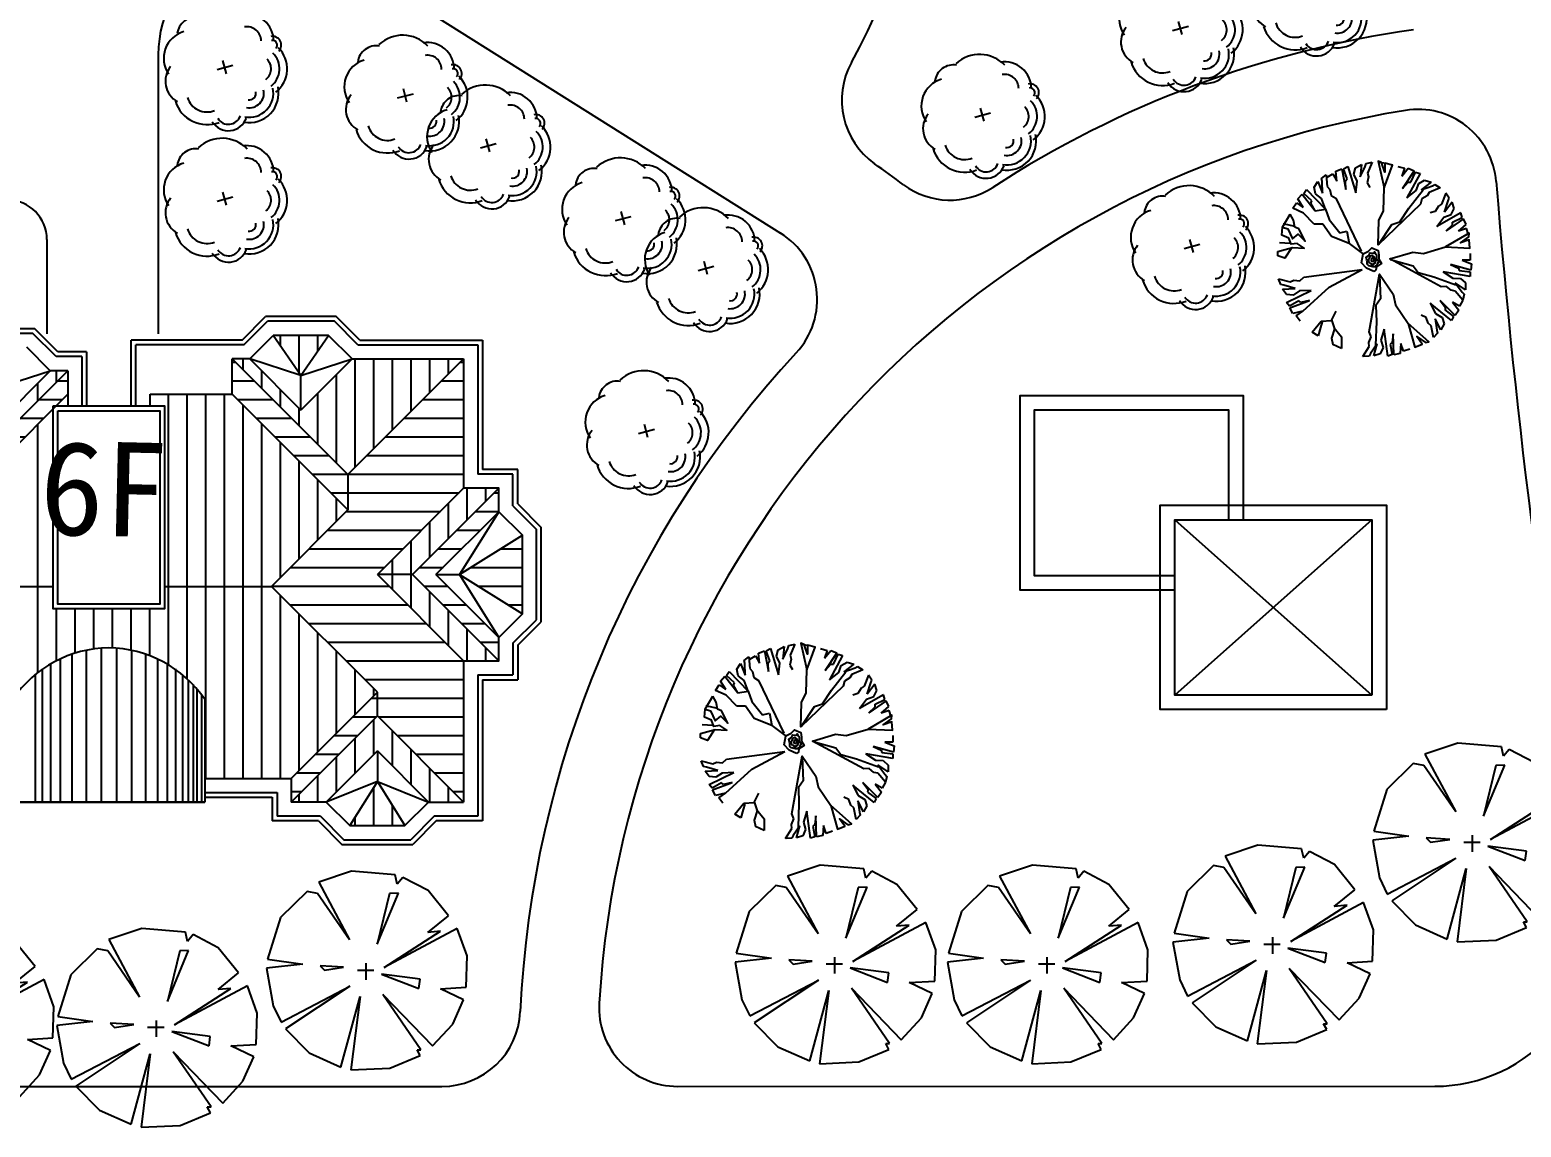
# Model space of a CAD drawing. Extents: x 225694 to 1397201, y -46174 to 794826.
# Drawn here: x 463797 to 501845, y 387809 to 415793 of the extents above; entities that cross this region are included whole.
import ezdxf
from ezdxf.enums import TextEntityAlignment as Align

# ---------------------------------------------------------------- set-up
doc = ezdxf.new("R2010")
doc.units = 0
doc.header["$LTSCALE"] = 0.5
doc.header["$MEASUREMENT"] = 0
for name, color, linetype in [('0-PD', 223, 'Continuous'), ('08-树', 73, 'Continuous'), ('KJ', 8, 'Continuous'), ('TREE1', 62, 'Continuous'), ('ZJ', 7, 'Continuous'), ('屋顶', 135, 'Continuous'), ('树', 124, 'Continuous'), ('路', 40, 'Continuous')]:
    doc.layers.add(name, color=color, linetype=linetype)
doc.styles.add('等线体', font='')
doc.styles.get('等线体').set_extended_font_data('黑体')
pattern_1 = [(90, (-2435411.77, -3682238.7), (-476.25, 3e-14), [])]
pattern_2 = [(0, (-2435411.77, -3682238.7), (0, 476.25), [])]

# ---------------------------------------------------------------- blocks, each defined once
blk = doc.blocks.new('桂花')
at = {"layer": '08-树', "linetype": 'ByBlock'}
for p, q in [((0, 0), (-316, 0)), ((-149, -187), (-149, 195))]:
    blk.add_line(p, q, dxfattribs=at)
for centre, radius, start, end in [((-367, 1210), 204, 31.9374, 177.2865), ((79, 732), 688, 22.6842, 120.5814), ((-612, 656), 626, 75.2533, 173.8893), ((-367, 1210), 110, 31.9374, 177.2865), ((79, 732), 509, 22.6842, 120.5814), ((79, 732), 314, 22.6842, 120.5814), ((574, 395), 687, 335.0514, 87.0482), ((-743, 93), 815, 118.8409, 207.9925), ((-612, 656), 332, 75.2533, 173.8893), ((574, 395), 344, 335.0514, 87.0482), ((574, 395), 565, 335.0514, 87.0482), ((574, 395), 158, 335.0514, 87.0482), ((868, -183), 294, 286.7742, 55.2785), ((868, -183), 443, 286.7742, 55.2785), ((-1031, -465), 437, 155.3763, 247.6372), ((287, -545), 475, 271.8981, 6.291), ((287, -545), 769, 271.8981, 6.291), ((-552, -692), 652, 181.4394, 289.2262), ((-59, -897), 543, 216.0983, 316.3439)]:
    blk.add_arc(centre, radius, start, end, dxfattribs=at)
blk = doc.blocks.new('GUIHUA')
at = {"layer": '树', "linetype": 'ByBlock', "xscale": 1.0944, "yscale": 1.0944, "zscale": 1.0944}
blk.add_blockref('桂花', (169, -8), dxfattribs=at)
blk = doc.blocks.new('批杷')
at = {"layer": '08-树', "color": 124}
for p, q in [((-1344, 2194), (-1224, 2295)), ((-1224, 2295), (-1200, 1990)), ((-1206, 2233), (-1054, 2316)), ((-1054, 2316), (-959, 2128)), ((-983, 2387), (-831, 2446)), ((-959, 2128), (-983, 2387)), ((-831, 2446), (-723, 1917)), ((-784, 2446), (-678, 2505)), ((-689, 2188), (-784, 2446)), ((-678, 2505), (-475, 1835)), ((-524, 2306), (-478, 2470)), ((-441, 2129), (-524, 2306)), ((-478, 2470), (-326, 2553)), ((-326, 2553), (-360, 2236)), ((-360, 2236), (-231, 2506)), ((-231, 2506), (-208, 2577)), ((-208, 2577), (-55, 2613)), ((-55, 2613), (-172, 2330)), ((-172, 2330), (-148, 2236)), ((296, 2576), (142, 2607)), ((601, 2507), (767, 2457)), ((767, 2457), (700, 2258)), ((700, 2258), (866, 2457)), ((1016, 2391), (717, 1941)), ((1166, 2324), (833, 1708)), ((866, 2457), (1016, 2391)), ((933, 2108), (1049, 2357)), ((1049, 2357), (1166, 2324)), ((-1799, 1818), (-1731, 1918)), ((-1731, 1918), (-1248, 1412)), ((-1537, 1977), (-1438, 2120)), ((-1504, 1809), (-1537, 1977)), ((-1438, 2120), (-1325, 1821)), ((-1333, 2120), (-1344, 2194)), ((-1325, 1821), (-1333, 2120)), ((-1200, 1990), (-1137, 1917)), ((-1137, 1917), (-1099, 1765)), ((-735, 2140), (-689, 2188)), ((-723, 1917), (-735, 2140)), ((-475, 1835), (-441, 2129)), ((-148, 2236), (-183, 2083)), ((-183, 2083), (-111, 1966)), ((717, 1941), (866, 2108)), ((866, 2108), (933, 2108)), ((1066, 1891), (1132, 2074)), ((1132, 2074), (1282, 2158)), ((1448, 2108), (1199, 1908)), ((1199, 1908), (1481, 2008)), ((1282, 2158), (1448, 2108)), ((1681, 1958), (1398, 1841)), ((1481, 2008), (1548, 2041)), ((1548, 2041), (1681, 1958)), ((-2080, 1437), (-1981, 1580)), ((-1981, 1580), (-1812, 1455)), ((-1950, 1675), (-1841, 1796)), ((-1812, 1455), (-1950, 1675)), ((-1841, 1796), (-1506, 1373)), ((-1597, 1630), (-1799, 1818)), ((-1618, 1567), (-1597, 1630)), ((-1506, 1373), (-1618, 1567)), ((-1351, 1689), (-1504, 1809)), ((-1248, 1412), (-1351, 1689)), ((-1099, 1765), (-982, 1692)), ((-982, 1692), (-335, 346)), ((1182, 1542), (102, 510)), ((833, 1708), (1066, 1891)), ((1215, 1675), (1182, 1542)), ((1348, 1758), (1215, 1675)), ((1398, 1841), (1348, 1758)), ((1718, 1541), (1636, 1489)), ((1828, 1826), (1718, 1541)), ((1789, 1343), (1882, 1628)), ((1983, 1597), (1789, 1343)), ((1914, 1695), (1828, 1826)), ((1882, 1628), (1914, 1695)), ((2037, 1432), (1983, 1597)), ((-2340, 954), (-2143, 1291)), ((-1806, 1311), (-2080, 1437)), ((-1530, 1034), (-1806, 1311)), ((-1506, 1373), (-1248, 1412)), ((-1248, 1412), (-1154, 1152)), ((-1154, 1152), (-877, 816)), ((1556, 1354), (1424, 1318)), ((1636, 1489), (1556, 1354)), ((2206, 1320), (1599, 973)), ((1599, 973), (1776, 1210)), ((1776, 1210), (1957, 1281)), ((2276, 1172), (1834, 862)), ((1957, 1281), (2037, 1432)), ((1995, 1082), (2242, 1205)), ((2242, 1205), (2206, 1320)), ((2346, 1024), (2276, 1172)), ((-1312, 1034), (-1530, 1034)), ((-1095, 717), (-1312, 1034)), ((-877, 816), (-699, 855)), ((-699, 855), (-640, 538)), ((1834, 862), (1997, 1016)), ((1997, 1016), (1995, 1082)), ((2151, 853), (2346, 1024)), ((2349, 925), (2151, 853)), ((2403, 760), (2349, 925)), ((-640, 538), (-1095, 717)), ((-640, 538), (-264, 261)), ((-2459, 222), (-2459, 340)), ((1708, -563), (393, 145)), ((2464, -143), (1944, 3)), ((1944, 3), (2149, -88)), ((2450, 115), (2240, 117)), ((2240, 117), (2481, 20)), ((2447, 288), (2450, 115)), ((2481, 20), (2464, -143)), ((-2383, -509), (-2442, -364)), ((-2442, -364), (-2145, -435)), ((-1899, -408), (-1794, -320)), ((-1794, -320), (-313, -120)), ((-1154, -571), (-313, -120)), ((-131, -1714), (136, -244)), ((2447, -305), (1759, -180)), ((1759, -180), (2005, -344)), ((2005, -344), (2199, -351)), ((2149, -88), (2169, -151)), ((2169, -151), (2443, -185)), ((2199, -351), (2325, -467)), ((2443, -185), (2447, -305)), ((-2310, -521), (-2383, -509)), ((-2342, -622), (-2022, -607)), ((-2236, -760), (-2342, -622)), ((-2022, -607), (-2310, -521)), ((-2240, -963), (-1609, -660)), ((-2067, -780), (-2236, -760)), ((-2145, -435), (-2055, -397)), ((-1905, -671), (-2067, -780)), ((-2055, -397), (-1899, -408)), ((-1609, -660), (-1905, -671)), ((-1825, -1182), (-1154, -571)), ((1845, -553), (1708, -563)), ((1965, -654), (1845, -553)), ((2060, -676), (1965, -654)), ((2258, -908), (2060, -676)), ((2329, -641), (2062, -466)), ((2062, -466), (2244, -703)), ((2244, -703), (2296, -756)), ((2296, -756), (2258, -908)), ((2325, -467), (2329, -641)), ((-2166, -1058), (-2240, -963)), ((-1925, -924), (-2166, -1058)), ((-2158, -1104), (-1652, -917)), ((-2076, -1246), (-2158, -1104)), ((-1871, -963), (-1925, -924)), ((-1652, -917), (-1871, -963)), ((1429, -980), (1563, -1244)), ((1968, -1427), (1429, -980)), ((1680, -912), (1814, -1091)), ((2062, -1293), (1680, -912)), ((1814, -1091), (1801, -1156)), ((1994, -957), (2157, -1159)), ((2176, -1062), (1994, -957)), ((2258, -908), (2176, -1062)), ((-1825, -1182), (-2076, -1246)), ((-1996, -1305), (-1825, -1182)), ((-1891, -1443), (-1996, -1305)), ((1321, -1348), (1197, -1290)), ((1377, -1495), (1321, -1348)), ((1449, -1560), (1377, -1495)), ((1553, -1378), (1596, -1674)), ((1700, -1661), (1553, -1378)), ((1563, -1244), (1729, -1345)), ((1782, -1508), (1700, -1661)), ((1729, -1345), (1782, -1508)), ((1801, -1156), (2023, -1319)), ((2023, -1319), (1968, -1427)), ((2157, -1159), (2062, -1293)), ((-1431, -1818), (-1589, -1719)), ((-138, -1986), (-80, -1841)), ((-80, -1841), (-131, -1714)), ((249, -1643), (169, -1928)), ((342, -2337), (249, -1643)), ((480, -1763), (457, -1986)), ((502, -2303), (480, -1763)), ((1508, -1860), (1449, -1560)), ((1615, -1746), (1508, -1860)), ((1596, -1674), (1615, -1746)), ((-837, -2135), (-1055, -2036)), ((-290, -2343), (-130, -2083)), ((-130, -2083), (-138, -1986)), ((-99, -2267), (-133, -2333)), ((71, -2020), (-99, -2267)), ((-14, -2328), (71, -2020)), ((150, -2270), (-14, -2328)), ((222, -2115), (150, -2270)), ((169, -1928), (222, -2115)), ((457, -1986), (403, -2025)), ((403, -2025), (456, -2295)), ((662, -2269), (502, -2303)), ((679, -2009), (662, -2269)), ((743, -2210), (679, -2009)), ((907, -2153), (743, -2210)), ((-133, -2333), (-290, -2343)), ((456, -2295), (342, -2337))]:
    blk.add_line(p, q, dxfattribs=at)
for points in [[(252, 1958), (468, 2540), (268, 2590), (268, 2357), (185, 2607), (102, 2640), (252, 1958)], [(119, 527), (102, 510), (119, 1126), (235, 1375), (252, 1958)], [(119, 527), (451, 1026), (650, 1093), (883, 1442), (1249, 1908)], [(-2459, 340), (-2083, 439), (-1787, 420), (-1965, 538), (-2123, 519), (-2182, 677), (-2360, 756), (-2340, 954), (-2202, 915), (-2083, 657), (-1945, 776), (-1767, 598), (-1925, 915), (-2024, 954), (-2063, 1133), (-2143, 1291)], [(-2024, 974), (-2202, 1014), (-2321, 1034)], [(1816, 451), (2437, 425), (2423, 630), (2201, 558), (2413, 714), (2419, 804), (1816, 451)], [(-2103, 439), (-2281, 162), (-2459, 222)], [(-2143, 538), (-2419, 558)], [(414, 135), (393, 145), (984, 320), (1257, 286), (1816, 451)], [(414, 135), (992, -27), (1117, -196), (1521, -309), (2077, -513)], [(133, -267), (157, -867), (35, -1038), (52, -1457), (30, -2049)], [(133, -267), (136, -244), (485, -752), (537, -1022), (866, -1503)], [(-1589, -1719), (-1352, -1442)], [(-1332, -1462), (-1371, -1601), (-1431, -1818)], [(-1352, -1442), (-1095, -1422), (-976, -1185)], [(-1095, -1403), (-1015, -1640)], [(866, -1503), (1034, -2102), (1225, -2025), (1088, -1836), (1302, -1989), (1388, -1967), (866, -1503)], [(-1015, -1640), (-1095, -1878), (-1055, -2036)], [(-1035, -1601), (-837, -1838), (-837, -2135)]]:
    blk.add_lwpolyline(points, dxfattribs=at)
for points in [[(-14, -172), (-197, -89), (-330, 44), (-280, 277), (-147, 344), (-64, 427), (102, 360), (119, 244), (119, 144), (185, 27), (52, -56), (36, -139)], [(-35, -51), (-138, -31), (-178, 9), (-178, 88), (-187, 117), (-207, 191), (-138, 236), (-109, 300), (-20, 290), (5, 330), (34, 270), (59, 251), (54, 147), (103, 93), (103, 48), (79, 38), (64, -11), (39, -26), (24, -51)], [(-114, 33), (-138, 78), (-138, 132), (-104, 196), (-99, 226), (-54, 246), (-40, 201), (-15, 206), (-5, 191), (20, 157), (29, 127), (29, 97), (15, 48), (10, 33), (-5, 18), (-25, 18), (-25, -1), (-64, -1), (-69, 18), (-79, 28)], [(-74, 112), (-64, 167), (-40, 172), (-30, 152), (-10, 132), (-10, 107), (-30, 93), (-30, 78), (-49, 83), (-74, 93)]]:
    blk.add_lwpolyline(points, close=True, dxfattribs=at)
blk = doc.blocks.new('棕榈')
at = {"layer": '树', "color": 64, "linetype": 'Continuous'}
for p, q in [((-172, 1067), (-553, 940)), ((336, 1025), (-172, 1067)), ((-553, 940), (-196, 270)), ((360, 916), (336, 1025)), ((426, 996), (360, 916)), ((717, 842), (426, 996)), ((-688, 831), (-995, 530)), ((-566, 808), (-688, 831)), ((-196, 270), (-566, 808)), ((127, 220), (373, 813)), ((270, 808), (127, 220)), ((373, 813), (270, 808)), ((953, 551), (717, 842)), ((-995, 530), (-1146, 45)), ((715, 357), (953, 551)), ((1056, 402), (209, -50)), ((209, -50), (863, 371)), ((863, 371), (715, 357)), ((1170, 85), (1056, 402)), ((-1146, 45), (-738, -11)), ((0, -192), (0, 0)), ((1159, -278), (1170, 85)), ((-738, -11), (-1159, -58)), ((-1159, -58), (-1080, -495)), ((-537, -32), (-487, -82)), ((-265, -48), (-537, -32)), ((-487, -82), (-265, -48)), ((88, -84), (-103, -84)), ((177, -127), (611, -294)), ((625, -185), (177, -127)), ((-990, -683), (-193, -267)), ((-193, -267), (-937, -763)), ((611, -294), (625, -185)), ((863, -297), (1159, -278)), ((1130, -424), (863, -297)), ((-1080, -495), (-990, -683)), ((-294, -1205), (-73, -388)), ((-73, -388), (-180, -1239)), ((633, -1004), (193, -363)), ((193, -363), (770, -961)), ((1003, -707), (1130, -424)), ((-937, -763), (-662, -1041)), ((770, -961), (1003, -707)), ((627, -1072), (590, -1004)), ((590, -1004), (633, -1004)), ((-662, -1041), (-294, -1205)), ((275, -1218), (627, -1072)), ((-180, -1239), (275, -1218))]:
    blk.add_line(p, q, dxfattribs=at)
blk = doc.blocks.new('WD-1')
at = {"layer": 'KJ', "linetype": 'Continuous'}
h = blk.add_hatch(dxfattribs=at)
h.set_pattern_fill('LINE,_O', color=256, scale=150, angle=90)
h.set_pattern_definition(pattern_1)
h.paths.add_polyline_path([(48926, 12380), (49630, 11359), (50334, 12380)])
h.paths.add_polyline_path([(41930, 11059), (42634, 12080), (41226, 12080)])
h.paths.add_polyline_path([(52284, -120), (51580, 1006), (50876, -120)])
h = blk.add_hatch(dxfattribs=at)
h.set_pattern_fill('LINE,_O', color=256, scale=150, angle=90)
h.set_pattern_definition(pattern_1)
h.paths.add_polyline_path([(8110, 10580), (8480, 10580), (8480, 10880), (6380, 10880), (3430, 7930), (5380, 5980), (8110, 5980)])
h.paths.add_polyline_path([(48880, 5980), (46150, 5980), (46150, 5410), (43310, 5410), (43310, 5980), (28550, 5980), (28550, 5410), (27130, 5410), (25710, 5410), (25710, 5980), (10950, 5980), (10950, 5410), (8110, 5410), (8110, 5980), (5380, 5980), (2680, 3280), (4880, 1080), (7083, 1080), (7083, 3103, -0.244186), (9533, 4410, -0.244186), (11983, 3103), (11983, 1080), (14480, 1080), (14480, 4510), (22180, 4510), (22180, 1080), (24680, 1080), (24680, 3103, -0.244186), (27130, 4410, -0.244186), (29580, 3103), (29580, 1080), (32080, 1080), (32080, 4510), (39780, 4510), (39780, 1080), (42277, 1080), (42277, 3103, -0.244186), (44727, 4410, -0.244186), (47177, 3103), (47177, 1080), (49380, 1080), (51580, 3280)])
h.paths.add_polyline_path([(6380, 11780), (5934, 11780), (4630, 10476), (3326, 11780), (480, 11780), (3430, 8830)])
h.paths.add_polyline_path([(2680, 6280), (1780, 6280), (-420, 4080), (480, 4080)])
h.paths.add_polyline_path([(480, 8480), (-420, 8480), (1780, 6280), (2680, 6280)])
h.paths.add_polyline_path([(2680, 2680), (480, 480), (1376, 480), (2680, 1784), (3984, 480), (4880, 480)])
h.paths.add_polyline_path([(11026, 11480), (10580, 11480), (12330, 9730), (14080, 11480), (13634, 11480), (12330, 10176)])
h.paths.add_polyline_path([(31680, 11480), (31234, 11480), (29930, 10176), (28626, 11480), (28180, 11480), (29930, 9730)])
h.paths.add_polyline_path([(26080, 11480), (25634, 11480), (24330, 10176), (23026, 11480), (22580, 11480), (24330, 9730)])
h.paths.add_polyline_path([(25710, 10510), (24330, 9130), (22580, 10880), (22580, 10580), (22580, 8480), (20570, 8480, -0.096034), (19360, 6850), (19360, 6852, -0.177261), (18310, 6494, -0.189784), (17263, 6866, -0.094946), (16070, 8480), (14080, 8480), (14080, 10880), (12330, 9130), (10950, 10510), (10950, 5980), (25710, 5980)])
h.paths.add_polyline_path([(33670, 8480), (31680, 8480), (31680, 10580), (31680, 10880), (29930, 9130), (28550, 10510), (28550, 5980), (43310, 5980), (43310, 10510), (41930, 9130), (40180, 10880), (40180, 8480), (38190, 8480, -0.094946), (36997, 6866, -0.180763), (35930, 6494, -0.180763), (34863, 6866, -0.094946)])
h.paths.add_polyline_path([(50830, 7930), (47880, 10880), (45780, 10880), (45780, 10580), (46150, 10580), (46150, 5980), (48880, 5980)])
h.paths.add_polyline_path([(53780, 11780), (50934, 11780), (49630, 10476), (48326, 11780), (47880, 11780), (50830, 8830)])
h.paths.add_polyline_path([(51580, 2680), (49380, 480), (50276, 480), (51580, 1784), (52884, 480), (53780, 480)])
h.paths.add_polyline_path([(52480, 6280), (51580, 6280), (53780, 4080), (54680, 4080)])
h.paths.add_polyline_path([(54680, 8480), (53780, 8480), (51580, 6280), (52480, 6280)])
h = blk.add_hatch(dxfattribs=at)
h.set_pattern_fill('LINE,_O', color=256, scale=150)
h.set_pattern_definition(pattern_2)
h.paths.add_polyline_path([(3430, 8830), (480, 11780), (480, 8480), (2680, 6280), (480, 4080), (480, 480), (2680, 2680), (2680, 3280), (5380, 5980), (3430, 7930)])
h.paths.add_polyline_path([(1184, 6280), (-420, 4676), (-420, 4080), (1780, 6280), (-420, 8480), (-420, 7884)])
h.paths.add_polyline_path([(6380, 10880), (6380, 11780), (3430, 8830), (3430, 7930)])
h.paths.add_polyline_path([(2680, 3280), (2680, 2680), (4880, 480), (4880, 1080)], flags=16)
h.paths.add_polyline_path([(14080, 10880), (14080, 11480), (12330, 9730), (12330, 9130)])
h.paths.add_polyline_path([(10580, 11480), (10580, 10880), (10880, 10580), (10950, 10580), (10950, 10510), (12330, 9130), (12330, 9730)])
h.paths.add_polyline_path([(24330, 9730), (22580, 11480), (22580, 10880), (24330, 9130)])
h.paths.add_polyline_path([(25710, 10510), (25710, 10580), (26080, 10580), (26080, 11480), (24330, 9730), (24330, 9130)])
h.paths.add_polyline_path([(29930, 9130), (29930, 9730), (28180, 11480), (28180, 10580), (28550, 10580), (28550, 10510)])
h.paths.add_polyline_path([(31680, 10880), (31680, 11480), (29930, 9730), (29930, 9130)])
h.paths.add_polyline_path([(40180, 11480), (40180, 10880), (41930, 9130), (41930, 9730)])
h.paths.add_polyline_path([(43310, 10510), (43310, 10580), (43380, 10580), (43680, 10880), (43680, 11480), (41930, 9730), (41930, 9130)])
h.paths.add_polyline_path([(50830, 7930), (50830, 8830), (47880, 11780), (47880, 10880)])
h.paths.add_polyline_path([(51580, 6280), (53780, 8480), (53780, 11780), (50830, 8830), (50830, 7930), (48880, 5980), (51580, 3280), (51580, 2680), (53780, 480), (53780, 4080)])
h.paths.add_polyline_path([(51580, 2680), (51580, 3280), (49380, 1080), (49380, 480)], flags=16)
h.paths.add_polyline_path([(53076, 6280), (54680, 7884), (54680, 8480), (52480, 6280), (54680, 4080), (54680, 4676)])
h = blk.add_hatch(dxfattribs=at)
h.set_pattern_fill('LINE,_O', color=256, scale=150, angle=90)
h.set_pattern_definition(pattern_1)
h.paths.add_polyline_path([(43234, 11480), (41930, 10176), (40626, 11480), (40180, 11480), (41930, 9730), (43680, 11480)])
h = blk.add_hatch(dxfattribs=at)
h.set_pattern_fill('LINE,_O', color=256, scale=150)
h.set_pattern_definition(pattern_2)
h.paths.add_polyline_path([(55280, 7284), (53676, 6280), (55280, 5276)])
for p, q in [((43787, 4249), (43787, 480)), ((44147, 4347), (44147, 480)), ((44537, 4402), (44537, 480)), ((44927, 4402), (44927, 480)), ((45307, 4347), (45307, 480)), ((45667, 4249), (45667, 480)), ((43027, 3874), (43027, 480)), ((43237, 3997), (43237, 480)), ((43487, 4128), (43487, 480)), ((45967, 4128), (45967, 480)), ((46217, 3997), (46217, 480)), ((46427, 3874), (46427, 480)), ((42847, 3725), (42847, 480)), ((46607, 3725), (46607, 480)), ((46757, 3593), (46757, 480)), ((46877, 3473), (46877, 480)), ((46977, 3363), (46977, 480)), ((47097, 3214), (47097, 480))]:
    blk.add_line(p, q, dxfattribs=at)
at = {"layer": '屋顶'}
for p, q in [((41028, 12560), (42832, 12560)), ((43432, 11960), (42832, 12560)), ((48128, 12260), (48728, 12860)), ((48177, 12140), (48777, 12740)), ((50532, 12860), (48728, 12860)), ((50483, 12740), (48777, 12740)), ((51083, 12140), (50483, 12740)), ((51132, 12260), (50532, 12860)), ((41077, 12440), (42783, 12440)), ((43383, 11840), (42783, 12440)), ((45300, 10580), (45300, 12260)), ((48128, 12260), (45300, 12260)), ((48326, 11780), (48926, 12380)), ((49630, 11359), (48926, 12380)), ((50334, 12380), (48926, 12380)), ((49630, 11359), (50334, 12380)), ((50934, 11780), (50334, 12380)), ((51132, 12260), (54260, 12260)), ((54260, 12260), (54260, 8960)), ((43234, 11480), (42634, 12080)), ((44040, 11840), (43383, 11840)), ((44160, 11960), (43432, 11960)), ((44040, 11840), (44040, 10580)), ((44160, 11960), (44160, 10580)), ((45420, 10580), (45420, 12140)), ((48177, 12140), (45420, 12140)), ((51083, 12140), (54140, 12140)), ((54140, 12140), (54140, 8840)), ((41930, 11059), (43234, 11480)), ((43234, 11480), (41930, 10176)), ((43680, 11480), (41930, 9730)), ((43680, 11480), (43234, 11480)), ((43680, 11480), (43680, 10580)), ((48326, 11780), (47880, 11780)), ((47880, 11780), (50830, 8830)), ((47880, 10880), (47880, 11780)), ((48326, 11780), (49630, 10476)), ((49630, 11359), (48326, 11780)), ((50934, 11780), (49630, 10476)), ((49630, 11359), (50934, 11780)), ((53780, 11780), (50830, 8830)), ((50934, 11780), (53780, 11780)), ((53780, 11780), (53780, 8480)), ((49630, 10476), (49630, 11359)), ((43680, 10880), (41930, 9130)), ((45780, 10580), (45780, 10880)), ((45780, 10880), (47880, 10880)), ((47880, 10880), (50830, 7930)), ((50830, 8830), (50830, 7930)), ((55040, 8840), (54140, 8840)), ((55160, 8960), (54260, 8960)), ((55040, 8033), (55040, 8840)), ((55160, 8082), (55160, 8960)), ((51580, 6280), (53780, 8480)), ((52480, 6280), (54680, 8480)), ((55040, 8033), (55640, 7433)), ((55160, 8082), (55760, 7482)), ((50830, 7930), (48880, 5980)), ((53076, 6280), (54680, 7884)), ((54680, 7884), (53676, 6280)), ((53676, 6280), (55280, 7284)), ((55640, 5127), (55640, 7433)), ((55760, 5078), (55760, 7482)), ((52480, 6280), (51580, 6280)), ((51580, 6280), (53780, 4080)), ((52480, 6280), (54680, 4080)), ((53076, 6280), (53676, 6280)), ((53076, 6280), (54680, 4676)), ((53676, 6280), (54680, 4676)), ((53676, 6280), (55280, 5276)), ((28550, 5980), (43310, 5980)), ((46150, 5980), (48880, 5980)), ((51580, 3280), (48880, 5980)), ((55040, 4527), (55640, 5127)), ((55160, 4478), (55760, 5078)), ((55040, 4527), (55040, 3720)), ((55160, 4478), (55160, 3600)), ((53780, 4080), (53780, 480)), ((54140, 3720), (54140, 120)), ((54140, 3720), (55040, 3720)), ((54260, 3600), (54260, 0)), ((54260, 3600), (55160, 3600)), ((47177, 3103), (47177, 480)), ((47177, 3103), (47177, 480)), ((49380, 1080), (51580, 3280)), ((51580, 2680), (51580, 3280)), ((49380, 480), (51580, 2680)), ((53780, 480), (51580, 2680)), ((50276, 480), (51580, 1784)), ((51580, 1784), (51580, 1006)), ((52884, 480), (51580, 1784)), ((47177, 1080), (49380, 1080)), ((49380, 1080), (49380, 480)), ((51580, 1006), (50276, 480)), ((51580, 1006), (50876, -120)), ((51580, 1006), (52884, 480)), ((51580, 1006), (52284, -120)), ((42277, 480), (47177, 480)), ((42277, 480), (47177, 480)), ((47177, 480), (42357, 480)), ((47177, 720), (49020, 720)), ((47177, 600), (48900, 600)), ((48900, 600), (48900, 0)), ((49020, 720), (49020, 120)), ((50276, 480), (49380, 480)), ((50276, 480), (50876, -120)), ((52284, -120), (52884, 480)), ((52884, 480), (53780, 480)), ((50078, 0), (48900, 0)), ((50127, 120), (49020, 120)), ((50078, 0), (50678, -600)), ((50127, 120), (50727, -480)), ((53033, 120), (52433, -480)), ((53082, 0), (52482, -600)), ((54140, 120), (53033, 120)), ((54260, 0), (53082, 0)), ((50876, -120), (52284, -120)), ((50678, -600), (52482, -600)), ((50727, -480), (52433, -480))]:
    blk.add_line(p, q, dxfattribs=at)
for points in [[(43310, 10580), (46150, 10580), (46150, 5410), (43310, 5410)], [(43430, 10460), (46030, 10460), (46030, 5530), (43430, 5530)]]:
    blk.add_lwpolyline(points, close=True, dxfattribs=at)
blk.add_lwpolyline([(53780, 4080), (54680, 4080), (54680, 4676), (55280, 5276), (55280, 7284), (54680, 7884), (54680, 8480), (53780, 8480)], dxfattribs=at)
for centre, start, end in [((44760, 1398), 90.631, 145.5201), ((44760, 1398), 90.631, 145.5201), ((44694, 1398), 34.4799, 89.369), ((44694, 1398), 34.4799, 89.369)]:
    blk.add_arc(centre, 3012, start, end, dxfattribs=at)

msp = doc.modelspace()

# ---------------------------------------------------------------- linework, layer by layer
at = {"layer": 'TREE1', "color": 7}
for p, q in [((498038.9, 403298.9), (493007, 398828.8)), ((493007, 403298.9), (498038.9, 398828.8))]:
    msp.add_line(p, q, dxfattribs=at)
for points in [[(493007, 401500.6), (489061.7, 401500.6), (489061.7, 406471.7), (494751.2, 406471.7), (494751.2, 403298.9)], [(493007, 401869.2), (489430.3, 401869.2), (489430.3, 406103.1), (494382.6, 406103.1), (494382.6, 403298.9)]]:
    msp.add_lwpolyline(points, dxfattribs=at)
for points in [[(498407.6, 398460.2), (492638.3, 398460.2), (492638.3, 403667.5), (498407.6, 403667.5)], [(498038.9, 398828.8), (493007, 398828.8), (493007, 403298.9), (498038.9, 403298.9)]]:
    msp.add_lwpolyline(points, close=True, dxfattribs=at)
at = {"layer": '路', "color": 7, "linetype": 'Continuous'}
for p, q in [((471670.2, 417698), (482949.6, 410609)), ((467073.8, 415158), (467073.8, 408040.9)), ((464233.8, 410449.7), (464233.8, 408040.9)), ((419933, 388841.6), (474311.9, 388848.7)), ((480320.2, 388849.5), (499641.1, 388852))]:
    msp.add_line(p, q, dxfattribs=at)
at = {"layer": '路', "color": 7}
for centre, radius, start, end in [((466259.5, 425018.6), 21055.3, 331.46031, 10.68082), ((502813, 389521.8), 26532.2, 98.03921, 122.99927), ((486513.3, 414003.5), 2000, 151.46031, 234.31653), ((502813, 389521.8), 24532.2, 99.18948, 176.62202), ((499214.6, 411764.8), 2000, 4.61238, 99.18948), ((487273.5, 413451.1), 2000, 233.68064, 302.99927), ((694357.5, 427508.1), 193777, 184.612377, 190.091924), ((481885.3, 408915.6), 2000, 317.17848, 57.85067), ((502813, 389521.8), 26532.2, 137.17848, 177.33453), ((499640.6, 392852), 4000, 270.00749, 10.09192), ((480319.9, 390849.5), 2000, 176.62202, 270.00749), ((474311.7, 390848.7), 2000, 270.00749, 357.33453)]:
    msp.add_arc(centre, radius, start, end, dxfattribs=at)
at = {"layer": '路', "color": 7, "linetype": 'Continuous'}
for centre, radius, start, end in [((470073.8, 415158), 3000, 57.85067, 180), ((437122.2, 345226.7), 82674.3, 53.680645, 54.316531), ((463233.8, 410449.7), 1000, 0, 90)]:
    msp.add_arc(centre, radius, start, end, dxfattribs=at)

# ---------------------------------------------------------------- block references
at = {"layer": '0-PD', "color": 7, "linetype": 'Continuous'}
msp.add_blockref('WD-1', (421083.2, 395620.9), dxfattribs=at)
at = {"layer": '08-树', "color": 7}
for p in [(498098.2, 409804.6), (483368.7, 397512.1)]:
    msp.add_blockref('批杷', p, dxfattribs=at)
at = {"layer": '树', "color": 7, "rotation": 284.9686464037668}
for p in [(496539.1, 416745.9), (493156.6, 415836.8), (468777.6, 414840.9), (473383.2, 414116.9), (488106.9, 413626.7), (475495, 412846.1), (468777.6, 411488.4), (478940.1, 410989.8), (493449.2, 410281.5), (481051.9, 409719), (479532.1, 405562.7)]:
    msp.add_blockref('GUIHUA', p, dxfattribs=at)
at = {"layer": '树', "color": 7, "xscale": 2.197147679980844, "yscale": 2.197147679980844, "zscale": 2.19714768}
for p in [(500604.8, 395254.7), (495506.3, 392654.5), (472381.4, 391990.8), (484338.8, 392147.4), (489753.4, 392147.4), (461838.7, 390694.1), (467028.9, 390532)]:
    msp.add_blockref('棕榈', p, dxfattribs=at)

# ---------------------------------------------------------------- texts
at = {"layer": 'ZJ', "color": 7, "linetype": 'Continuous', "style": '等线体'}
msp.add_text('6F', height=2400, rotation=358.73535, dxfattribs=at).set_placement((465689.1, 404068.1), align=Align.MIDDLE)

doc.saveas('drawing.dxf')
